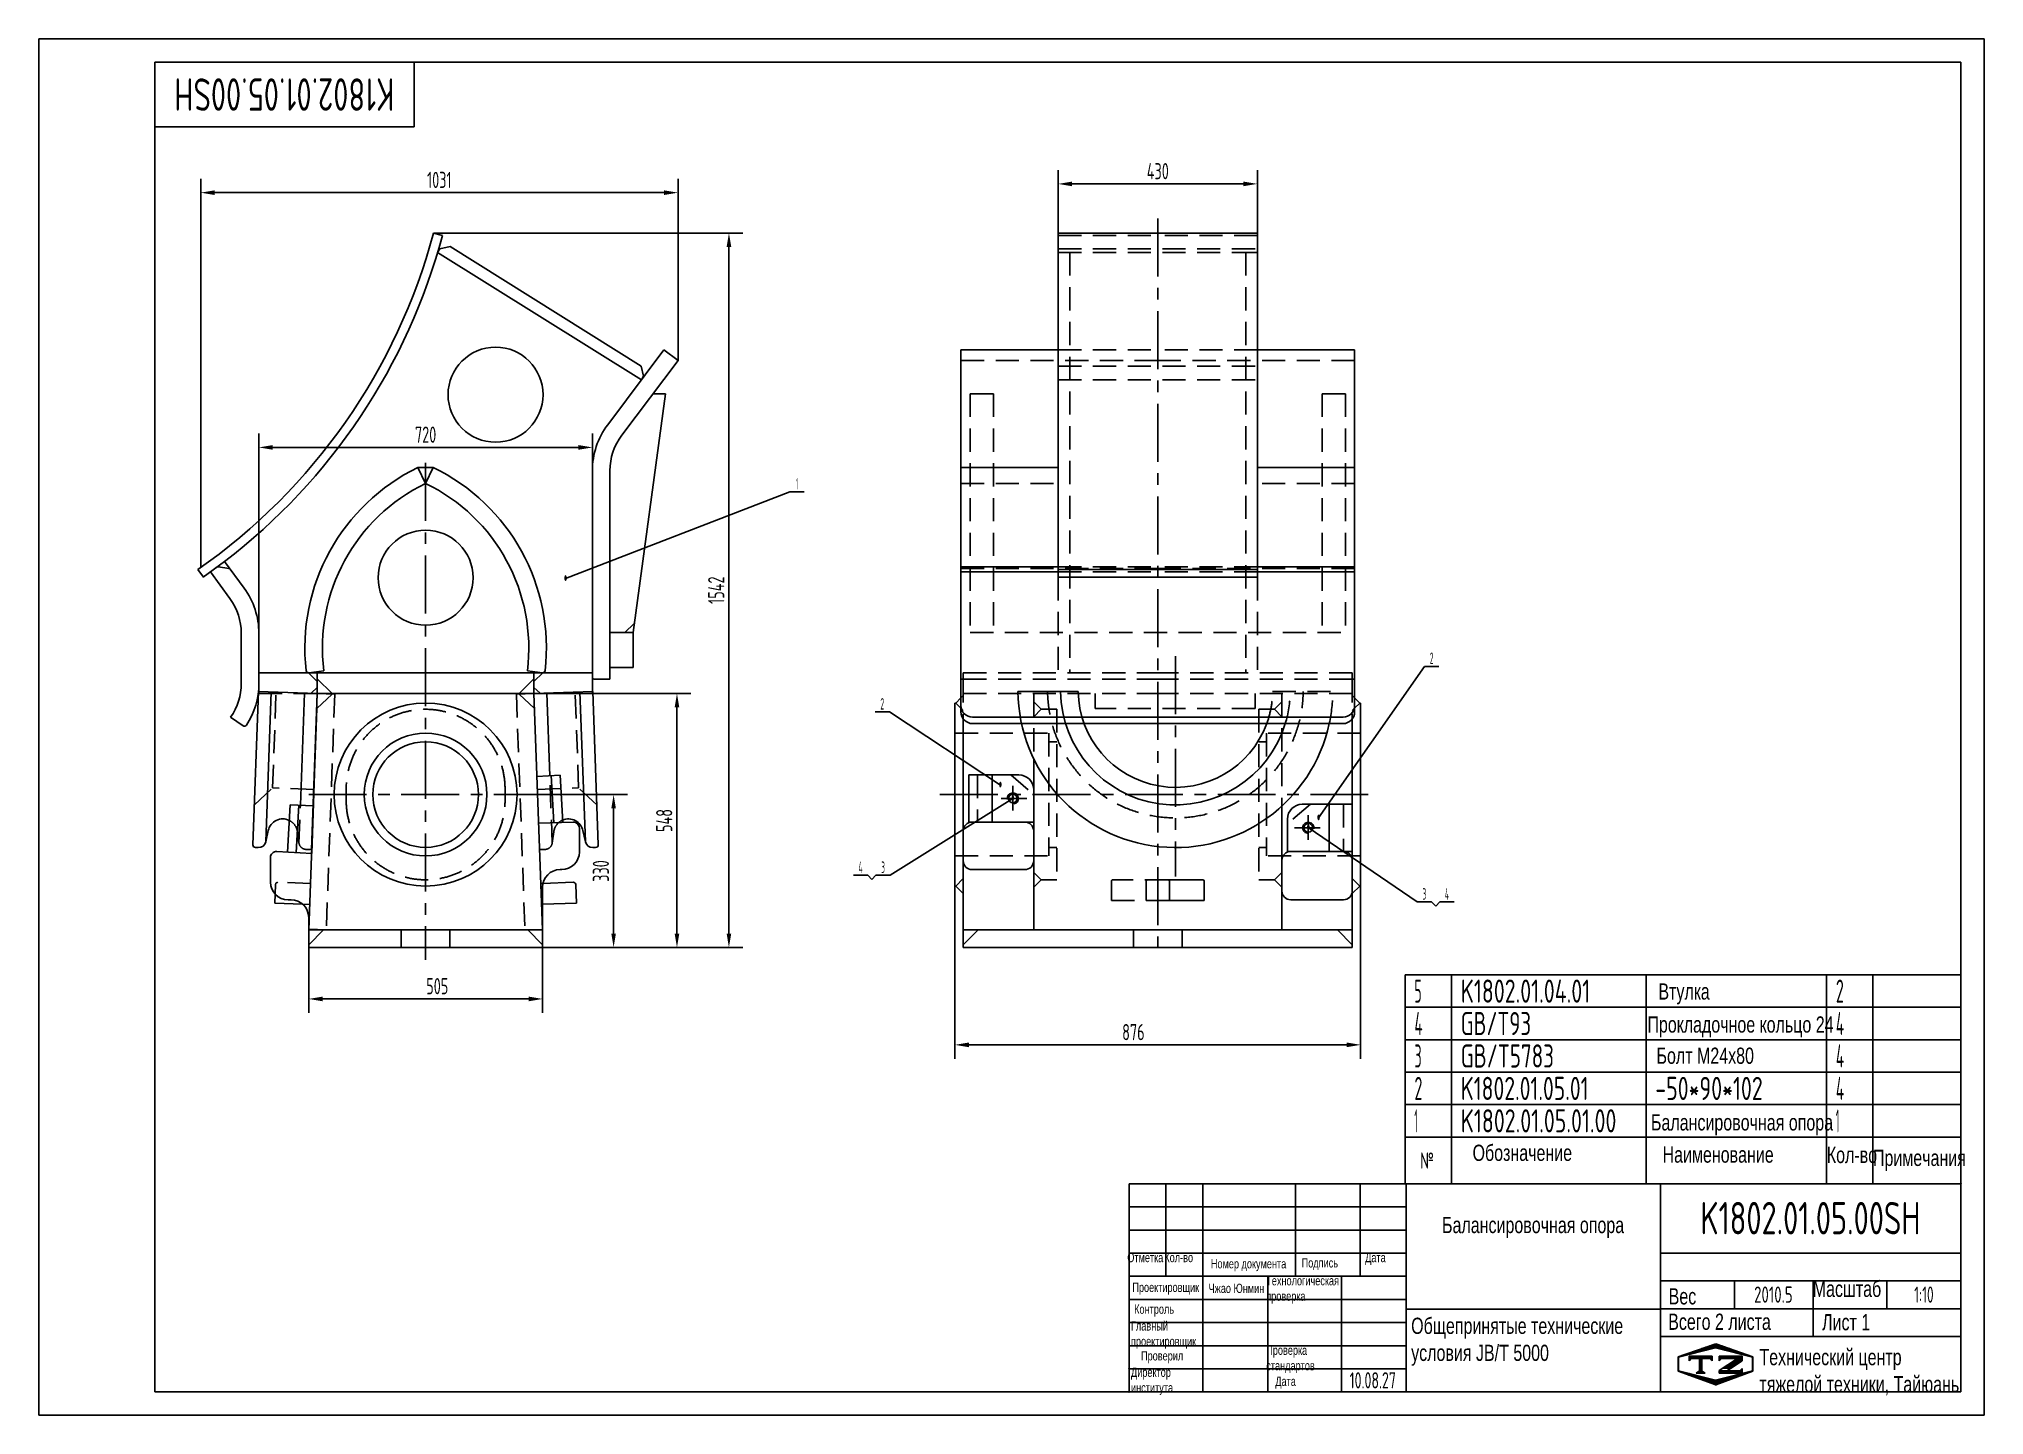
# Model space of a CAD drawing. Header units: millimetres. Extents: x 0 to 4200, y 0 to 2970.
import ezdxf
from ezdxf.enums import TextEntityAlignment as Align

# ---------------------------------------------------------------- set-up
doc = ezdxf.new("R2010")
doc.units = ezdxf.units.MM
doc.header["$LTSCALE"] = 100
doc.linetypes.add('F', pattern=[0.75, 0.5, -0.25])
doc.linetypes.add('G', pattern=[2, 1.25, -0.25, 0.25, -0.25])
for name, color, linetype in [('01', 7, 'Continuous'), ('02', 1, 'Continuous'), ('04', 2, 'F'), ('05', 4, 'G'), ('08', 1, 'Continuous'), ('11', 3, 'Continuous'), ('THICK', 7, 'Continuous')]:
    doc.layers.add(name, color=color, linetype=linetype)
doc.styles.get("Standard").update_dxf_attribs({"font": 'isocp', "width": 0.707, "bigfont": 'intecad.shx'})
doc.dimstyles.new('INTE', dxfattribs={"dimscale": 10, "dimtxt": 3.5, "dimasz": 3, "dimexe": 3, "dimexo": 0, "dimgap": 1, "dimtad": 1, "dimdec": 3, "dimdsep": 46, "dimtxsty": 'Standard', "dimcen": 0, "dimclrd": 1, "dimclre": 1, "dimclrt": 3, "dimaunit": 1, "dimadec": 0, "dimazin": 0, "dimtfac": 1, "dimtdec": 3, "dimtmove": 0, "dimatfit": 0, "dimfxl": 1, "dimarcsym": 0})

# ---------------------------------------------------------------- blocks, each defined once
blk = doc.blocks.new('*D146')
at = {"layer": '08', "color": 1, "lineweight": -2}
for p, q in [((582.5, 1009.2), (582.5, 868.1)), ((1087.5, 1009.2), (1087.5, 868.1)), ((1057.5, 898.1), (612.5, 898.1))]:
    blk.add_line(p, q, dxfattribs=at)
at = {"layer": '08', "color": 1}
for points in [[(612.5, 903.1), (612.5, 893.1), (582.5, 898.1)], [(1057.5, 903.1), (1057.5, 893.1), (1087.5, 898.1)]]:
    blk.add_solid(points, dxfattribs=at)
at = {"layer": 'Defpoints', "color": 0}
for p in [(582.5, 1009.2), (1087.5, 1009.2), (582.5, 898.1)]:
    blk.add_point(p, dxfattribs=at)
at = {"layer": '08', "color": 3, "insert": (860.1, 925.6), "char_height": 35, "attachment_point": 5}
blk.add_mtext('505', dxfattribs=at)
blk = doc.blocks.new('*D147')
at = {"layer": '08', "color": 1, "lineweight": -2}
for p, q in [((1087.5, 1339.2), (1270.9, 1339.2)), ((1240.9, 1309.2), (1240.9, 1039.2)), ((1061.3, 1009.2), (1270.9, 1009.2))]:
    blk.add_line(p, q, dxfattribs=at)
at = {"layer": '08', "color": 1}
for points in [[(1235.9, 1309.2), (1245.9, 1309.2), (1240.9, 1339.2)], [(1235.9, 1039.2), (1245.9, 1039.2), (1240.9, 1009.2)]]:
    blk.add_solid(points, dxfattribs=at)
at = {"layer": 'Defpoints', "color": 0}
for p in [(1087.5, 1339.2), (1061.3, 1009.2), (1240.9, 1009.2)]:
    blk.add_point(p, dxfattribs=at)
at = {"layer": '08', "color": 3, "insert": (1213.4, 1174.2), "char_height": 35, "attachment_point": 5, "rotation": 90}
blk.add_mtext('330', dxfattribs=at)
blk = doc.blocks.new('*D148')
at = {"layer": '08', "color": 1, "lineweight": -2}
for p, q in [((852.1, 2551.1), (1519.9, 2551.1)), ((1489.9, 1039.2), (1489.9, 2521.1)), ((1061.3, 1009.2), (1519.9, 1009.2))]:
    blk.add_line(p, q, dxfattribs=at)
at = {"layer": '08', "color": 1}
for points in [[(1484.9, 2521.1), (1494.9, 2521.1), (1489.9, 2551.1)], [(1484.9, 1039.2), (1494.9, 1039.2), (1489.9, 1009.2)]]:
    blk.add_solid(points, dxfattribs=at)
at = {"layer": 'Defpoints', "color": 0}
for p in [(852.1, 2551.1), (1489.9, 2551.1), (1061.3, 1009.2)]:
    blk.add_point(p, dxfattribs=at)
at = {"layer": '08', "color": 3, "insert": (1462.4, 1780.2), "char_height": 35, "attachment_point": 5, "rotation": 90}
blk.add_mtext('1542', dxfattribs=at)
blk = doc.blocks.new('*D149')
at = {"layer": '08', "color": 1, "lineweight": -2}
for p, q in [((475, 1634), (475, 2118.4)), ((1195, 1602.2), (1195, 2118.4)), ((1165, 2088.4), (505, 2088.4))]:
    blk.add_line(p, q, dxfattribs=at)
at = {"layer": '08', "color": 1}
for points in [[(505, 2093.4), (505, 2083.4), (475, 2088.4)], [(1165, 2093.4), (1165, 2083.4), (1195, 2088.4)]]:
    blk.add_solid(points, dxfattribs=at)
at = {"layer": 'Defpoints', "color": 0}
for p in [(475, 2088.4), (475, 1634), (1195, 1602.2)]:
    blk.add_point(p, dxfattribs=at)
at = {"layer": '08', "color": 3, "insert": (835, 2115.9), "char_height": 35, "attachment_point": 5}
blk.add_mtext('720', dxfattribs=at)
blk = doc.blocks.new('*D150')
at = {"layer": '08', "color": 1, "lineweight": -2}
for p, q in [((1119.5, 1557.2), (1407.7, 1557.2)), ((1377.7, 1039.2), (1377.7, 1527.2)), ((1061.3, 1009.2), (1407.7, 1009.2))]:
    blk.add_line(p, q, dxfattribs=at)
at = {"layer": '08', "color": 1}
for points in [[(1372.7, 1527.2), (1382.7, 1527.2), (1377.7, 1557.2)], [(1372.7, 1039.2), (1382.7, 1039.2), (1377.7, 1009.2)]]:
    blk.add_solid(points, dxfattribs=at)
at = {"layer": 'Defpoints', "color": 0}
for p in [(1119.5, 1557.2), (1377.7, 1557.2), (1061.3, 1009.2)]:
    blk.add_point(p, dxfattribs=at)
at = {"layer": '08', "color": 3, "insert": (1350.2, 1283.2), "char_height": 35, "attachment_point": 5, "rotation": 90}
blk.add_mtext('548', dxfattribs=at)
blk = doc.blocks.new('*D152')
at = {"layer": '08', "color": 1, "lineweight": -2}
for p, q in [((349.3, 1828.9), (349.3, 2668.2)), ((1380, 2276), (1380, 2668.2)), ((1350, 2638.2), (379.3, 2638.2))]:
    blk.add_line(p, q, dxfattribs=at)
at = {"layer": '08', "color": 1}
for points in [[(379.3, 2643.2), (379.3, 2633.2), (349.3, 2638.2)], [(1350, 2643.2), (1350, 2633.2), (1380, 2638.2)]]:
    blk.add_solid(points, dxfattribs=at)
at = {"layer": 'Defpoints', "color": 0}
for p in [(349.3, 2638.2), (1380, 2276), (349.3, 1828.9)]:
    blk.add_point(p, dxfattribs=at)
at = {"layer": '08', "color": 3, "insert": (864.6, 2665.7), "char_height": 35, "attachment_point": 5}
blk.add_mtext('1031', dxfattribs=at)
blk = doc.blocks.new('*D153')
at = {"layer": '08', "color": 1, "lineweight": -2}
for p, q in [((1977.9, 1141.7), (1977.9, 769)), ((2853.9, 1141.7), (2853.9, 769)), ((2823.9, 799), (2007.9, 799))]:
    blk.add_line(p, q, dxfattribs=at)
at = {"layer": '08', "color": 1}
for points in [[(2007.9, 804), (2007.9, 794), (1977.9, 799)], [(2823.9, 804), (2823.9, 794), (2853.9, 799)]]:
    blk.add_solid(points, dxfattribs=at)
at = {"layer": 'Defpoints', "color": 0}
for p in [(1977.9, 1141.7), (2853.9, 1141.7), (1977.9, 799)]:
    blk.add_point(p, dxfattribs=at)
at = {"layer": '08', "color": 3, "insert": (2363.2, 826.5), "char_height": 35, "attachment_point": 5}
blk.add_mtext('876', dxfattribs=at)
blk = doc.blocks.new('*D154')
at = {"layer": '08', "color": 1, "lineweight": -2}
for p, q in [((2200.9, 2551.1), (2200.9, 2687.1)), ((2230.9, 2657.1), (2600.9, 2657.1)), ((2630.9, 2551.1), (2630.9, 2687.1))]:
    blk.add_line(p, q, dxfattribs=at)
at = {"layer": '08', "color": 1}
for points in [[(2230.9, 2662.1), (2230.9, 2652.1), (2200.9, 2657.1)], [(2600.9, 2662.1), (2600.9, 2652.1), (2630.9, 2657.1)]]:
    blk.add_solid(points, dxfattribs=at)
at = {"layer": 'Defpoints', "color": 0}
for p in [(2630.9, 2657.1), (2200.9, 2551.1), (2630.9, 2551.1)]:
    blk.add_point(p, dxfattribs=at)
at = {"layer": '08', "color": 3, "insert": (2415.9, 2684.6), "char_height": 35, "attachment_point": 5}
blk.add_mtext('430', dxfattribs=at)
blk = doc.blocks.new('*U162', base_point=(251.96, 168.31))
at = {"layer": '01'}
for p, q in [((251.96, 168.31), (251.96, 182.31)), ((195.96, 168.31), (251.96, 168.31))]:
    blk.add_line(p, q, dxfattribs=at)
blk = doc.blocks.new('*U163')
at = {"layer": '04'}
blk.add_blockref('*U162', (0, 0), dxfattribs=at)
blk = doc.blocks.new('*U164')
at = {"layer": '01'}
for points in [[(415, 292), (25, 292)], [(25, 292), (25, 5)], [(415, 5), (415, 292)], [(25, 5), (415, 5)]]:
    blk.add_lwpolyline(points, dxfattribs=at)
at = {"layer": '02'}
for points in [[(420, 297), (0, 297)], [(0, 297), (0, 0)], [(420, 0), (420, 297)], [(0, 0), (420, 0)]]:
    blk.add_lwpolyline(points, dxfattribs=at)
blk = doc.blocks.new('*U167')
at = {"layer": '01'}
for p, q in [((0, -70), (0, 0)), ((1200, -70), (1200, 0))]:
    blk.add_line(p, q, dxfattribs=at)
at = {"layer": '02'}
for p, q in [((0, 0), (100, 0)), ((100, -70), (100, 0)), ((100, 0), (520, 0)), ((520, -70), (520, 0)), ((520, 0), (910, 0)), ((910, -70), (910, 0)), ((910, 0), (1010, 0)), ((1010, -70), (1010, 0)), ((1010, 0), (1200, 0))]:
    blk.add_line(p, q, dxfattribs=at)
blk = doc.blocks.new('*U168')
at = {"layer": '01'}
for p, q in [((0, -70), (0, 0)), ((1200, -70), (1200, 0))]:
    blk.add_line(p, q, dxfattribs=at)
at = {"layer": '02'}
for p, q in [((0, 0), (100, 0)), ((100, -70), (100, 0)), ((100, 0), (520, 0)), ((520, -70), (520, 0)), ((520, 0), (910, 0)), ((910, -70), (910, 0)), ((910, 0), (1010, 0)), ((1010, -70), (1010, 0)), ((1010, 0), (1200, 0))]:
    blk.add_line(p, q, dxfattribs=at)
blk = doc.blocks.new('*U169')
at = {"layer": '01'}
for p, q in [((0, -70), (0, 0)), ((1200, -70), (1200, 0))]:
    blk.add_line(p, q, dxfattribs=at)
at = {"layer": '02'}
for p, q in [((0, 0), (100, 0)), ((100, -70), (100, 0)), ((100, 0), (520, 0)), ((520, -70), (520, 0)), ((520, 0), (910, 0)), ((910, -70), (910, 0)), ((910, 0), (1010, 0)), ((1010, -70), (1010, 0)), ((1010, 0), (1200, 0))]:
    blk.add_line(p, q, dxfattribs=at)
blk = doc.blocks.new('*U170')
at = {"layer": '01'}
for p, q in [((0, -70), (0, 0)), ((1200, -70), (1200, 0))]:
    blk.add_line(p, q, dxfattribs=at)
at = {"layer": '02'}
for p, q in [((0, 0), (100, 0)), ((100, -70), (100, 0)), ((100, 0), (520, 0)), ((520, -70), (520, 0)), ((520, 0), (910, 0)), ((910, -70), (910, 0)), ((910, 0), (1010, 0)), ((1010, -70), (1010, 0)), ((1010, 0), (1200, 0))]:
    blk.add_line(p, q, dxfattribs=at)
blk = doc.blocks.new('*U171')
at = {"layer": '01'}
for p, q in [((0, -70), (0, 0)), ((0, 0), (100, 0)), ((100, 0), (520, 0)), ((520, 0), (910, 0)), ((910, 0), (1010, 0)), ((1010, 0), (1200, 0)), ((1200, -70), (1200, 0))]:
    blk.add_line(p, q, dxfattribs=at)
at = {"layer": '02'}
for p, q in [((100, -70), (100, 0)), ((520, -70), (520, 0)), ((910, -70), (910, 0)), ((1010, -70), (1010, 0))]:
    blk.add_line(p, q, dxfattribs=at)
blk = doc.blocks.new('*X175')
at = {"color": 0}
for p, q in [((127.06, 7.8), (132.06, 7.8)), ((127.06, 7.5), (132.06, 7.5)), ((127.06, 7.2), (127.32, 7.2)), ((127.84, 5.4), (129.64, 5.4)), ((128.3, 5.7), (130.1, 5.7)), ((128.77, 6), (130.57, 6)), ((129.23, 6.3), (131.04, 6.3)), ((129.7, 6.6), (131.51, 6.6)), ((130.16, 6.9), (131.98, 6.9)), ((130.62, 7.2), (132.06, 7.2))]:
    blk.add_line(p, q, dxfattribs=at)
blk = doc.blocks.new('*X176')
at = {"color": 0}
for p, q in [((127.06, 4.8), (132.06, 4.8)), ((127.06, 4.5), (132.06, 4.5)), ((131.84, 5.1), (132.06, 5.1))]:
    blk.add_line(p, q, dxfattribs=at)
blk = doc.blocks.new('*X174')
at = {"color": 0}
for p, q in [((122.34, 4.5), (123.72, 4.5)), ((122.82, 4.8), (123.24, 4.8))]:
    blk.add_line(p, q, dxfattribs=at)
blk = doc.blocks.new('*X173')
at = {"color": 0}
for p, q in [((120.53, 7.8), (125.53, 7.8)), ((120.53, 7.5), (125.53, 7.5)), ((120.53, 7.2), (120.79, 7.2)), ((125.27, 7.2), (125.53, 7.2))]:
    blk.add_line(p, q, dxfattribs=at)
blk = doc.blocks.new('*X172')
at = {"color": 0}
for p, q in [((120.66, 8.7), (121.92, 8.7)), ((121.52, 9), (123.12, 9)), ((122.38, 9.3), (124.32, 9.3)), ((123.24, 9.6), (125.52, 9.6)), ((124.1, 9.9), (128.52, 9.9)), ((124.97, 10.2), (127.67, 10.2)), ((125.83, 10.5), (126.82, 10.5)), ((127.02, 9.6), (129.37, 9.6)), ((128.22, 9.3), (130.22, 9.3)), ((129.42, 9), (131.07, 9)), ((130.62, 8.7), (131.92, 8.7)), ((118.22, 7.8), (118.32, 7.8)), ((118.22, 7.5), (118.27, 7.5)), ((118.22, 7.2), (118.27, 7.2)), ((118.22, 6.9), (118.27, 6.9)), ((118.22, 6.6), (118.27, 6.6)), ((118.22, 6.3), (118.27, 6.3)), ((118.22, 6), (118.27, 6)), ((118.22, 5.7), (118.27, 5.7)), ((118.22, 5.4), (118.27, 5.4)), ((118.22, 5.1), (118.27, 5.1)), ((118.22, 4.8), (118.27, 4.8)), ((118.79, 4.5), (119.42, 4.5)), ((118.94, 8.1), (119.52, 8.1)), ((119.8, 8.4), (120.72, 8.4)), ((131.82, 8.4), (132.77, 8.4)), ((133.02, 8.1), (133.62, 8.1)), ((133.12, 4.5), (133.76, 4.5)), ((134.22, 7.8), (134.32, 7.8)), ((134.27, 7.5), (134.32, 7.5)), ((134.27, 7.2), (134.32, 7.2)), ((134.27, 6.9), (134.32, 6.9)), ((134.27, 6.6), (134.32, 6.6)), ((134.27, 6.3), (134.32, 6.3)), ((134.27, 6), (134.32, 6)), ((134.27, 5.7), (134.32, 5.7)), ((134.27, 5.4), (134.32, 5.4)), ((134.27, 5.1), (134.32, 5.1)), ((134.27, 4.8), (134.32, 4.8)), ((119.61, 4.2), (120.62, 4.2)), ((120.43, 3.9), (121.82, 3.9)), ((121.26, 3.6), (123.02, 3.6)), ((122.08, 3.3), (124.22, 3.3)), ((122.91, 3), (125.42, 3)), ((123.73, 2.7), (128.89, 2.7)), ((124.55, 2.4), (128.07, 2.4)), ((125.38, 2.1), (127.26, 2.1)), ((126.2, 1.8), (126.45, 1.8)), ((127.12, 3), (129.7, 3)), ((128.32, 3.3), (130.51, 3.3)), ((129.52, 3.6), (131.32, 3.6)), ((130.72, 3.9), (132.14, 3.9)), ((131.92, 4.2), (132.95, 4.2))]:
    blk.add_line(p, q, dxfattribs=at)

msp = doc.modelspace()

# ---------------------------------------------------------------- linework, layer by layer
at = {"layer": '01'}
for p, q in [((852.0752, 2551.1383), (871.3953, 2545.9675)), ((865.7474, 2516.8232), (887.7953, 2521.9112)), ((887.7953, 2521.9112), (1300.6594, 2263.8711)), ((2200.9004, 2551.1383), (2415.9004, 2551.1383)), ((2630.9004, 2551.1383), (2415.9004, 2551.1383)), ((860.9774, 2509.1912), (865.7474, 2516.8232)), ((860.9774, 2509.1912), (1300.9774, 2234.1912)), ((1349.615, 2298.819), (1228.1408, 2137.4088)), ((1379.9774, 2275.9689), (1258.5032, 2114.5587)), ((1379.9774, 2275.9689), (1349.615, 2298.819)), ((1300.6594, 2263.8711), (1305.7474, 2241.8232)), ((1300.9774, 2234.1912), (1305.7474, 2241.8232)), ((1282.9774, 1689.1912), (1352.9774, 2204.1912)), ((834.9774, 2010.8435), (818.4082, 2045.0409)), ((834.9774, 2010.8435), (851.5465, 2045.0409)), ((1990.9004, 2045.0409), (2200.9004, 2045.0409)), ((2840.9004, 2045.0409), (2630.9004, 2045.0409)), ((343.1738, 1824.6479), (355.1544, 1808.2894)), ((354.9914, 1808.512), (400.9774, 1842.1912)), ((370.32, 1819.7384), (412.4374, 1762.2308)), ((388.1048, 1830.5854), (409.7476, 1827.242)), ((400.9774, 1842.1912), (443.0947, 1784.6836)), ((2200.9004, 1824.6479), (2415.9004, 1824.6479)), ((2200.9004, 1808.2894), (2415.9004, 1808.2894)), ((2630.9004, 1824.6479), (2415.9004, 1824.6479)), ((2630.9004, 1808.2894), (2415.9004, 1808.2894)), ((1264.9774, 1689.1912), (1285.5599, 1708.1912)), ((474.9774, 1602.1912), (1194.9774, 1602.1912)), ((600.9774, 1583.1912), (581.9774, 1602.1912)), ((615.2709, 1606.2881), (582.5556, 1602.1912)), ((1054.6838, 1606.2881), (1087.3991, 1602.1912)), ((1068.9774, 1583.1912), (1087.9774, 1602.1912)), ((588.9774, 1212.1912), (600.9774, 1557.1912)), ((600.9774, 1589.1912), (632.9774, 1557.1912)), ((600.9774, 1557.1912), (1068.9774, 1557.1912)), ((1068.9774, 1589.1912), (1036.9774, 1557.1912)), ((1087.1917, 1047.1912), (1068.9774, 1557.1912)), ((599.8173, 1525.2122), (582.4774, 1047.1912)), ((1977.9004, 1536.6912), (1977.9004, 1141.6912)), ((1977.9004, 1536.6912), (1979.9004, 1536.6912)), ((1979.9004, 1536.6912), (1990.9004, 1547.6912)), ((1979.9004, 1536.6912), (1990.9004, 1525.6912)), ((2851.9004, 1536.6912), (2840.9004, 1547.6912)), ((2851.9004, 1536.6912), (2840.9004, 1525.6912)), ((2853.9004, 1536.6912), (2851.9004, 1536.6912)), ((2853.9004, 1536.6912), (2853.9004, 1141.6912)), ((413.9004, 1506.1912), (440.8401, 1487.2676)), ((1995.9004, 1502.3898), (1995.9004, 1009.1912)), ((2015.9004, 1506.1912), (2415.9004, 1506.1912)), ((2015.9004, 1492.3898), (2415.9004, 1492.3898)), ((2815.9004, 1506.1912), (2415.9004, 1506.1912)), ((2815.9004, 1492.3898), (2415.9004, 1492.3898)), ((2835.9004, 1502.3898), (2835.9004, 1009.1912)), ((2147.9004, 1416.5925), (2147.9004, 1047.1912)), ((1075.3641, 1378.3626), (1125.2854, 1381.1672)), ((1106.3153, 1380.1015), (1112.0335, 1278.3181)), ((1125.2854, 1381.1672), (1131.0256, 1278.9913)), ((2007.9004, 1381.7329), (2007.9004, 1279.7329)), ((2007.9004, 1381.7329), (2057.9004, 1381.7329)), ((2115.9004, 1381.7329), (2057.9004, 1381.7329)), ((2057.9004, 1279.7329), (2057.9004, 1381.7329)), ((2057.9004, 1381.7329), (2057.9004, 1279.7329)), ((2147.9004, 1279.7329), (2147.9004, 1349.7329)), ((542.2529, 1317.3145), (536.5127, 1215.1386)), ((592.1742, 1314.5099), (542.2529, 1317.3145)), ((561.223, 1316.2488), (555.4828, 1214.0729)), ((2683.9004, 1314.3953), (2683.9004, 1047.1912)), ((2727.9004, 1318.4199), (2785.9004, 1318.4199)), ((2785.9004, 1318.4199), (2785.9004, 1216.4199)), ((2785.9004, 1216.4199), (2785.9004, 1318.4199)), ((2835.9004, 1318.4199), (2785.9004, 1318.4199)), ((2835.9004, 1318.4199), (2835.9004, 1216.4199)), ((1153.5344, 1279.7329), (1078.9774, 1277.1912)), ((1166.9774, 1266.7405), (1166.9774, 1215.1912)), ((2007.9004, 1279.7329), (2057.9004, 1279.7329)), ((2057.9004, 1279.7329), (2147.9004, 1279.7329)), ((2695.9004, 1216.4199), (2695.9004, 1286.4199)), ((499.9774, 1203.4404), (499.9774, 1150.1912)), ((588.9774, 1212.1912), (513.7066, 1216.4199)), ((1125.4774, 1177.1912), (1128.9774, 1177.1912)), ((2785.9004, 1216.4199), (2695.9004, 1216.4199)), ((2835.9004, 1216.4199), (2785.9004, 1216.4199)), ((1087.4774, 1139.1912), (1087.4774, 1009.1912)), ((1977.9004, 1141.6912), (1979.9004, 1141.6912)), ((1995.9004, 1157.6912), (1979.9004, 1141.6912)), ((1995.9004, 1125.6912), (1979.9004, 1141.6912)), ((2390.9004, 1110.4268), (2390.9004, 1152.4268)), ((2393.9004, 1155.4268), (2512.9004, 1155.4268)), ((2515.9004, 1110.4268), (2515.9004, 1152.4268)), ((2835.9004, 1157.6912), (2851.9004, 1141.6912)), ((2835.9004, 1125.6912), (2851.9004, 1141.6912)), ((2853.9004, 1141.6912), (2851.9004, 1141.6912)), ((537.9774, 1112.1912), (544.4774, 1112.1912)), ((2390.9004, 1110.4268), (2515.9004, 1110.4268)), ((582.4774, 1074.1912), (582.4774, 1009.1912)), ((582.4774, 1047.1912), (1087.4774, 1047.1912)), ((582.4774, 1015.1912), (614.4774, 1047.1912)), ((582.4774, 1009.1912), (1087.4774, 1009.1912)), ((620.5024, 1047.1912), (582.5273, 1048.5687)), ((1001.8642, 1047.1912), (1087.4774, 1047.1912)), ((1055.4774, 1047.1912), (1087.4774, 1015.1912)), ((2835.9004, 1047.1912), (1995.9004, 1047.1912)), ((2027.9004, 1047.1912), (1995.9004, 1015.1912)), ((2835.9004, 1009.1912), (1995.9004, 1009.1912)), ((2803.9004, 1047.1912), (2835.9004, 1015.1912)), ((2950, 600), (4150, 600)), ((2950, 600), (2950, 499.064)), ((3050, 600), (3050, 499.064)), ((3470, 600), (3470, 499.064)), ((3860, 600), (3860, 499.064)), ((3960, 600), (3960, 499.064))]:
    msp.add_line(p, q, dxfattribs=at)
at = {"layer": '01', "color": 7, "linetype": 'Continuous'}
for p, q in [((2200.9004, 2551.1383), (2200.9004, 1808.2894)), ((2630.9004, 2551.1383), (2630.9004, 1808.2894)), ((1990.9004, 2298.819), (1990.9004, 1517.3898)), ((1990.9004, 2298.819), (2200.9004, 2298.819)), ((2840.9004, 2298.819), (2630.9004, 2298.819)), ((2840.9004, 2298.819), (2840.9004, 1517.3898)), ((1352.9774, 2204.1912), (1325.9589, 2204.1912)), ((818.4082, 2045.0409), (851.5465, 2045.0409)), ((1194.9774, 2038.1912), (1194.9774, 1593.1912)), ((1232.9774, 2038.1912), (1232.9774, 1588.1912)), ((1990.9004, 1830.4845), (2200.9004, 1830.4845)), ((1990.9004, 1819.7384), (2200.9004, 1819.7384)), ((2840.9004, 1830.4845), (2630.9004, 1830.4845)), ((2840.9004, 1819.7384), (2630.9004, 1819.7384)), ((436.9774, 1687.1912), (436.9774, 1579.1912)), ((474.9774, 1687.1912), (474.9774, 1561.7618)), ((1282.9774, 1689.1912), (1232.9774, 1689.1912)), ((1282.9774, 1689.1912), (1282.9774, 1613.1912)), ((600.9774, 1557.1912), (600.9774, 1602.1912)), ((1068.9774, 1557.1912), (1068.9774, 1602.1912)), ((1194.9774, 1602.1912), (1194.9774, 1561.7618)), ((1282.9774, 1613.1912), (1232.9774, 1613.1912)), ((474.0608, 1561.795), (462.0624, 1231.0267)), ((600.9774, 1557.1912), (474.0608, 1561.795)), ((490.0037, 1237.2395), (501.7403, 1560.791)), ((564.5147, 1316.0639), (573.2979, 1558.1952)), ((600.9774, 1570.1912), (587.9859, 1557.6624)), ((588.7614, 1220.4268), (600.9774, 1557.1912)), ((1068.9774, 1570.1912), (1081.9688, 1557.6624)), ((1068.9774, 1557.1912), (1195.8939, 1561.795)), ((1103.1236, 1379.9222), (1096.6569, 1558.1952)), ((1179.9511, 1237.2395), (1168.2144, 1560.791)), ((1195.8939, 1561.795), (1207.8924, 1231.0267)), ((1232.9774, 1588.1912), (1199.9774, 1588.1912)), ((1990.9004, 1588.1912), (1995.9004, 1588.1912)), ((2243.9218, 1561.795), (2113.9136, 1561.795)), ((2840.9004, 1588.1912), (2835.9004, 1588.1912)), ((495.171, 1261.3891), (490.0037, 1237.2395)), ((1174.7838, 1261.3891), (1179.9511, 1237.2395)), ((2026.9004, 1279.7329), (2140.9004, 1279.7329)), ((467.8409, 1224.8131), (473.7778, 1224.5977)), ((1202.1138, 1224.8131), (1196.1769, 1224.5977)), ((2014.9004, 1177.1912), (2128.9004, 1177.1912)), ((2816.9004, 1216.4199), (2702.9004, 1216.4199)), ((1088.3783, 1147.4169), (1153.8017, 1149.7901)), ((1158.9797, 1144.9746), (1159.7319, 1124.2358)), ((510.2228, 1124.2358), (509.5251, 1105.0009)), ((569.4573, 1102.8269), (509.5251, 1105.0009)), ((1087.4774, 1102.3546), (1160.4297, 1105.0009)), ((1159.7319, 1124.2358), (1160.4297, 1105.0009)), ((2816.9004, 1112.1912), (2702.9004, 1112.1912))]:
    msp.add_line(p, q, dxfattribs=at)
at = {"layer": '01'}
for centre, radius in [((985.9774, 2202.1912), 102.5), ((834.9774, 1807.1912), 102.5), ((834.9774, 1339.1912), 197.5), ((834.9774, 1339.1912), 132.5), ((2102.9004, 1330.7329), 9.6), ((2740.9004, 1267.4199), 9.6)]:
    msp.add_circle(centre, radius, dxfattribs=at)
at = {"layer": '01', "color": 7, "linetype": 'Continuous'}
msp.add_circle((834.9774, 1339.1912), 114, dxfattribs=at)
at = {"layer": '01'}
for centre, radius, start, end in [((-398.8953, 2885.9482), 1295, 304.9615325, 345.0165225), ((-398.8953, 2885.9482), 1315, 307.464387, 345.0165225), ((1359.9774, 2038.1912), 165, 143.0356048, 180), ((1359.9774, 2038.1912), 127, 143.0356048, 180), ((1007.2096, 1655.3705), 395, 115.8509094, 187.1379763), ((662.7452, 1655.3705), 395, 352.8620237, 64.1490906), ((387.1888, 1824.6557), 6, 81.2182661, 126.2182661), ((408.8316, 1821.3123), 6, 36.2182661, 81.2182661), ((309.9774, 1687.1912), 165, 360, 36.2182661), ((309.9774, 1687.1912), 127, 360, 36.2182661), ((581.9343, 1607.1524), 5, 186.4686179, 277.1379763), ((1088.0204, 1607.1524), 5, 262.8620237, 353.5313821), ((309.9774, 1579.1912), 127, 324.9141522, 360), ((309.9774, 1579.1912), 165, 326.7049369, 360), ((2015.9004, 1531.1912), 25, 180, 270), ((2015.9004, 1517.3898), 25, 180, 270), ((2815.9004, 1531.1912), 25, 270, 0), ((2815.9004, 1517.3898), 25, 270, 0), ((443.7141, 1491.3591), 5, 234.9141522, 326.7049369), ((2115.9004, 1349.7329), 32, 0, 90), ((2727.9004, 1286.4199), 32, 90, 180), ((1153.9774, 1266.7405), 13, 0, 91.952509), ((512.9774, 1203.4404), 13, 86.784516, 180), ((1125.4774, 1139.1912), 38, 90, 180), ((1128.9774, 1215.1912), 38, 270, 0), ((537.9774, 1150.1912), 38, 180, 270), ((2393.9004, 1152.4268), 3, 90, 180), ((2512.9004, 1152.4268), 3, 0, 90), ((544.4774, 1074.1912), 38, 0, 90)]:
    msp.add_arc(centre, radius, start, end, dxfattribs=at)
at = {"layer": '01', "color": 7, "linetype": 'Continuous'}
for centre, radius, start, end in [((1007.2096, 1655.3705), 433, 115.8509094, 186.4686179), ((662.7452, 1655.3705), 433, 353.5313821, 64.1490906), ((1199.9774, 1593.1912), 5, 180, 270), ((2453.9004, 1564.795), 340, 180.5055576, 347.7043343), ((2453.9004, 1564.795), 248, 180.818539, 343.0248774), ((2453.9004, 1564.795), 210, 180.818539, 339.831226), ((526.4627, 1254.6936), 32, 64.2708123, 167.9225346), ((1143.4921, 1254.6936), 32, 12.0774654, 113.4811667), ((2014.9004, 1260.7329), 19, 90, 180), ((2128.9004, 1260.7329), 19, 0, 90), ((468.0584, 1230.8092), 6, 177.9225346, 267.9225346), ((474.3578, 1240.5872), 16, 267.9225346, 347.9225346), ((1195.5969, 1240.5872), 16, 192.0774654, 272.0774654), ((1201.8963, 1230.8092), 6, 272.0774654, 2.0774654), ((2014.9004, 1196.1912), 19, 180, 270), ((2128.9004, 1196.1912), 19, 270, 0), ((2702.9004, 1197.4199), 19, 90, 180), ((2816.9004, 1197.4199), 19, 360, 90), ((1153.9829, 1144.7934), 5, 2.0774654, 92.0774654), ((2702.9004, 1131.1912), 19, 180, 270), ((2816.9004, 1131.1912), 19, 270, 360)]:
    msp.add_arc(centre, radius, start, end, dxfattribs=at)
at = {"layer": '01'}
msp.add_point((4150, 500), dxfattribs=at)
at = {"layer": '02'}
for p, q in [((1137.1301, 1805.1851), (1621.3662, 1992.5164)), ((1621.3662, 1992.5164), (1652.3662, 1992.5164)), ((2763.094, 1288.6124), (2991.6575, 1615.8498)), ((2991.6575, 1615.8498), (3022.6575, 1615.8498)), ((1836.499, 1517.6486), (1805.499, 1517.6486)), ((2075.961, 1359.3634), (1836.499, 1517.6486)), ((2102.9004, 1330.7329), (1838.2657, 1164.9019)), ((2740.9004, 1267.9433), (2976.0486, 1107.3618)), ((1789.5881, 1164.9019), (1758.5881, 1164.9019)), ((1798.4269, 1156.0631), (1789.5881, 1164.9019)), ((1807.2657, 1164.9019), (1798.4269, 1156.0631)), ((1838.2657, 1164.9019), (1807.2657, 1164.9019)), ((2976.0486, 1107.3618), (3007.0486, 1107.3618)), ((3015.8874, 1098.5229), (3007.0486, 1107.3618)), ((3024.7263, 1107.3618), (3015.8874, 1098.5229)), ((3055.7263, 1107.3618), (3024.7263, 1107.3618))]:
    msp.add_line(p, q, dxfattribs=at)
for centre, start, end in [((2102.9004, 1330.7329), 280, 190), ((2740.9004, 1267.4199), 350, 260)]:
    msp.add_arc(centre, 12, start, end, dxfattribs=at)
at = {"layer": '04', "color": 2, "linetype": 'F'}
for p, q in [((2200.9004, 2545.9675), (2415.9004, 2545.9675)), ((2630.9004, 2545.9675), (2415.9004, 2545.9675)), ((2200.9004, 2509.1912), (2630.9004, 2509.1912)), ((2225.9004, 2509.1912), (2225.9004, 1602.1912)), ((2605.9004, 2509.1912), (2605.9004, 1602.1912)), ((2630.9004, 2509.1912), (2605.9004, 2509.1912)), ((1990.9004, 2275.9689), (2415.9004, 2275.9689)), ((2200.9004, 2298.819), (2415.9004, 2298.819)), ((2630.9004, 2298.819), (2415.9004, 2298.819)), ((2840.9004, 2275.9689), (2415.9004, 2275.9689)), ((2010.9004, 2204.1912), (2010.9004, 1689.1912)), ((2010.9004, 2204.1912), (2060.9004, 2204.1912)), ((2060.9004, 2204.1912), (2060.9004, 1689.1912)), ((2820.9004, 2204.1912), (2770.9004, 2204.1912)), ((2770.9004, 2204.1912), (2770.9004, 1689.1912)), ((2820.9004, 2204.1912), (2820.9004, 1689.1912)), ((1990.9004, 2010.8435), (2200.9004, 2010.8435)), ((2840.9004, 2010.8435), (2630.9004, 2010.8435)), ((1990.9004, 1827.242), (2415.9004, 1827.242)), ((2200.9004, 1830.4845), (2415.9004, 1830.4845)), ((2200.9004, 1819.7384), (2415.9004, 1819.7384)), ((2200.9004, 1808.2894), (2200.9004, 1602.1912)), ((2630.9004, 1830.4845), (2415.9004, 1830.4845)), ((2840.9004, 1827.242), (2415.9004, 1827.242)), ((2630.9004, 1819.7384), (2415.9004, 1819.7384)), ((2630.9004, 1808.2894), (2630.9004, 1602.1912)), ((2010.9004, 1689.1912), (2820.9004, 1689.1912)), ((1995.9004, 1602.1912), (2415.9004, 1602.1912)), ((1995.9004, 1602.1912), (1995.9004, 1588.1912)), ((2835.9004, 1602.1912), (2415.9004, 1602.1912)), ((2835.9004, 1602.1912), (2835.9004, 1588.1912)), ((474.9774, 1561.7618), (474.9774, 1557.1912)), ((474.9774, 1557.1912), (600.9774, 1557.1912)), ((504.532, 1353.5536), (512.0359, 1560.4175)), ((632.9563, 1556.0312), (599.8173, 1525.2122)), ((600.9774, 1557.1912), (638.9524, 1555.8137)), ((638.9524, 1555.8137), (620.5024, 1047.1912)), ((1031.0023, 1555.8137), (1068.9781, 1557.1699)), ((1031.0023, 1555.8137), (1049.4524, 1047.1912)), ((1036.9984, 1556.0312), (1070.1374, 1525.2122)), ((1068.9774, 1557.1912), (1194.9774, 1557.1912)), ((1165.4228, 1353.5536), (1157.9189, 1560.4175)), ((1194.9774, 1561.7618), (1194.9774, 1557.1912)), ((1995.9004, 1588.1912), (2415.9004, 1588.1912)), ((1995.9004, 1588.1912), (1995.9004, 1502.3898)), ((1995.9004, 1557.1912), (2415.9004, 1557.1912)), ((2147.9004, 1557.1912), (2147.9004, 1416.5925)), ((2280.9004, 1557.1912), (2280.9004, 1525.1912)), ((2835.9004, 1588.1912), (2415.9004, 1588.1912)), ((2835.9004, 1557.1912), (2415.9004, 1557.1912)), ((2625.9004, 1557.1912), (2625.9004, 1525.1912)), ((2663.879, 1561.795), (2793.8872, 1561.795)), ((2683.9004, 1557.1912), (2683.9004, 1314.3953)), ((2835.9004, 1588.1912), (2835.9004, 1502.3898)), ((1990.9004, 1547.6912), (1995.9004, 1552.6912)), ((1990.9004, 1525.6912), (1995.9004, 1520.6912)), ((2163.9004, 1523.1912), (2147.9004, 1539.1912)), ((2163.9004, 1523.1912), (2147.9004, 1507.1912)), ((2197.9004, 1523.1912), (2163.9004, 1523.1912)), ((2197.9004, 1523.1912), (2197.9004, 1155.1912)), ((2625.9004, 1525.1912), (2280.9004, 1525.1912)), ((2633.9004, 1523.1912), (2667.9004, 1523.1912)), ((2633.9004, 1523.1912), (2633.9004, 1155.1912)), ((2667.9004, 1523.1912), (2683.9004, 1539.1912)), ((2667.9004, 1523.1912), (2683.9004, 1507.1912)), ((2840.9004, 1547.6912), (2835.9004, 1552.6912)), ((2840.9004, 1525.6912), (2835.9004, 1520.6912)), ((1977.9004, 1471.6912), (2180.9004, 1471.6912)), ((2180.9004, 1471.6912), (2180.9004, 1206.6912)), ((2853.9004, 1471.6912), (2650.9004, 1471.6912)), ((2650.9004, 1471.6912), (2650.9004, 1206.6912)), ((2180.9004, 1453.1912), (2197.9004, 1453.1912)), ((2650.9004, 1453.1912), (2633.9004, 1453.1912)), ((465.1794, 1316.9561), (504.532, 1353.5536)), ((593.4735, 1350.3272), (504.532, 1353.5536)), ((663.4774, 1326.6912), (663.4774, 1351.6912)), ((1006.4774, 1351.6912), (1006.4774, 1326.6912)), ((1076.4813, 1350.3272), (1165.4228, 1353.5536)), ((1108.3935, 1234.6438), (1103.1236, 1379.9222)), ((1204.7753, 1316.9561), (1165.4228, 1353.5536)), ((2026.9004, 1381.7329), (2026.9004, 1279.7329)), ((2098.3564, 1381.7329), (2147.9004, 1339.33)), ((561.5612, 1234.6438), (564.5147, 1316.0639)), ((2745.4444, 1318.4199), (2695.9004, 1276.017)), ((2816.9004, 1318.4199), (2816.9004, 1216.4199)), ((558.1572, 1259.1043), (561.5612, 1234.6438)), ((588.7614, 1220.4268), (576.8285, 1220.8596)), ((1081.1933, 1220.4268), (1093.1263, 1220.8596)), ((1111.7975, 1259.1043), (1108.3935, 1234.6438)), ((2180.9004, 1225.1912), (2197.9004, 1225.1912)), ((2650.9004, 1225.1912), (2633.9004, 1225.1912)), ((1977.9004, 1206.6912), (2180.9004, 1206.6912)), ((2853.9004, 1206.6912), (2650.9004, 1206.6912)), ((510.9751, 1144.9746), (510.2228, 1124.2358)), ((586.6211, 1147.2339), (516.1531, 1149.7901)), ((1083.6183, 1147.2442), (1088.3783, 1147.4169)), ((2163.9004, 1155.1912), (2147.9004, 1171.1912)), ((2163.9004, 1155.1912), (2147.9004, 1139.1912)), ((2197.9004, 1155.1912), (2163.9004, 1155.1912)), ((2315.9004, 1110.4268), (2315.9004, 1152.4268)), ((2437.9004, 1155.4268), (2318.9004, 1155.4268)), ((2440.9004, 1110.4268), (2440.9004, 1152.4268)), ((2633.9004, 1155.1912), (2667.9004, 1155.1912)), ((2667.9004, 1155.1912), (2683.9004, 1171.1912)), ((2667.9004, 1155.1912), (2683.9004, 1139.1912)), ((584.9898, 1102.2635), (569.4573, 1102.8269)), ((1085.2245, 1102.2729), (1087.4774, 1102.3546)), ((2440.9004, 1110.4268), (2315.9004, 1110.4268)), ((782.4774, 1047.1912), (782.4774, 1009.1912)), ((887.4774, 1047.1912), (887.4774, 1009.1912)), ((2363.4004, 1047.1912), (2363.4004, 1009.1912)), ((2468.4004, 1047.1912), (2468.4004, 1009.1912))]:
    msp.add_line(p, q, dxfattribs=at)
at = {"layer": '04'}
for p, q in [((865.7474, 2516.8232), (865.7474, 2516.8232)), ((2200.9004, 2516.8232), (2630.9004, 2516.8232)), ((2200.9004, 2263.8711), (2630.9004, 2263.8711)), ((2200.9004, 2234.1912), (2630.9004, 2234.1912))]:
    msp.add_line(p, q, dxfattribs=at)
at = {"layer": '04', "color": 2, "linetype": 'F'}
for centre, radius, start, end in [((2453.9004, 1564.795), 276, 180.6227925, 359.3772075), ((2453.9004, 1564.795), 210, 339.831226, 359.181461), ((2453.9004, 1564.795), 248, 343.0248774, 359.181461), ((2453.9004, 1564.795), 340, 347.7043343, 359.4944424), ((834.9774, 1351.6912), 171.5, 0, 180), ((834.9774, 1326.6912), 171.5, 180, 0), ((526.4627, 1254.6936), 32, 7.9225346, 64.2708123), ((1143.4921, 1254.6936), 32, 113.4811667, 172.0774654), ((577.4085, 1236.8491), 16, 187.9225346, 267.9225346), ((1092.5463, 1236.8491), 16, 272.0774654, 352.0774654), ((2318.9004, 1152.4268), 3, 90, 180), ((2437.9004, 1152.4268), 3, 0, 90)]:
    msp.add_arc(centre, radius, start, end, dxfattribs=at)
at = {"layer": '04'}
msp.add_arc((515.9718, 1144.7934), 5, 87.9225346, 177.9225346, dxfattribs=at)
at = {"layer": '05', "color": 4, "linetype": 'G'}
for p, q in [((2415.9004, 2582.526), (2415.9004, 996.595)), ((834.9774, 2054.9791), (834.9774, 982.1788)), ((2453.9004, 1637.934), (2453.9004, 1162.4993)), ((2102.9004, 1358.0621), (2102.9004, 1304.4506)), ((582.4774, 1339.1912), (1087.4774, 1339.1912)), ((1945.2543, 1339.1912), (2888.2519, 1339.1912)), ((2077.3735, 1330.7329), (2132.9924, 1330.7329)), ((2766.4274, 1267.4199), (2710.8084, 1267.4199)), ((2740.9004, 1294.749), (2740.9004, 1241.1376))]:
    msp.add_line(p, q, dxfattribs=at)
at = {"layer": 'THICK'}
for p, q in [((2353.744, 499.064), (2353.744, 50)), ((2353.744, 499.064), (4150, 499.064)), ((2433.5518, 498.8474), (2433.5518, 499.064)), ((2433.5776, 299.48), (2433.5776, 499.064)), ((2513.4112, 50), (2513.4112, 499.064)), ((2712.9952, 299.48), (2712.9952, 499.064)), ((2852.704, 299.48), (2852.704, 499.064)), ((2952.496, 50), (2952.496, 499.064)), ((3501.352, 50), (3501.352, 499.064)), ((4150, 50), (4150, 499.064)), ((2353.744, 349.376), (2952.496, 349.376)), ((3501.352, 349.376), (4150, 349.376)), ((2353.744, 299.48), (2952.496, 299.48)), ((2653.12, 50), (2653.12, 299.48)), ((2812.7872, 50), (2812.7872, 299.48)), ((3501.352, 289.5008), (4150, 289.5008)), ((3661.0192, 229.6256), (3661.0192, 289.5008)), ((3830.6656, 169.7504), (3830.6656, 289.5008)), ((3990.3328, 229.6256), (3990.3328, 289.5008)), ((2952.496, 228.7606), (3501.352, 228.7606)), ((3501.352, 229.6256), (4150, 229.6256)), ((3501.352, 169.7504), (4150, 169.7504)), ((2353.744, 50), (4150, 50))]:
    msp.add_line(p, q, dxfattribs=at)
at = {"layer": 'THICK', "color": 3}
for p, q in [((2353.744, 449.168), (2952.496, 449.168)), ((2353.744, 399.272), (2952.496, 399.272)), ((2353.744, 249.584), (2952.496, 249.584)), ((2353.744, 199.688), (2952.496, 199.688)), ((2353.744, 149.792), (2952.496, 149.792)), ((3539.7926, 125.9027), (3620.6745, 154.0737)), ((3540.3178, 125.2682), (3620.1514, 145.2266)), ((3562.8607, 116.8538), (3562.8607, 126.833)), ((3562.8607, 126.833), (3612.7567, 126.833)), ((3612.7567, 126.833), (3612.7567, 116.8538)), ((3620.1514, 145.2266), (3699.985, 125.2682)), ((3620.6745, 154.0737), (3700.5059, 125.9027)), ((3628.0356, 126.833), (3628.0356, 116.8538)), ((3628.0356, 126.833), (3677.9316, 126.833)), ((3677.9316, 126.833), (3677.9316, 116.8538)), ((2353.744, 99.896), (2952.496, 99.896)), ((3539.7926, 94.5303), (3539.7926, 125.9027)), ((3620.6745, 65.0787), (3539.7926, 94.5303)), ((3540.3178, 95.3306), (3540.3178, 125.2682)), ((3620.1514, 75.3722), (3540.3178, 95.3306)), ((3567.8503, 121.8434), (3562.8607, 116.8538)), ((3607.7671, 121.8434), (3567.8503, 121.8434)), ((3587.808, 96.8012), (3578.1409, 90.7188)), ((3578.1409, 90.7188), (3587.808, 90.7188)), ((3585.6251, 121.8911), (3585.6251, 94.5203)), ((3587.808, 121.8911), (3587.808, 94.5203)), ((3587.808, 96.8012), (3597.4751, 90.7188)), ((3597.4751, 90.7188), (3587.808, 90.7188)), ((3590.3027, 121.8911), (3590.3027, 94.5203)), ((3612.7567, 116.8538), (3607.7671, 121.8434)), ((3699.985, 95.3306), (3620.1514, 75.3722)), ((3700.5059, 94.5303), (3620.6745, 65.0787)), ((3628.0356, 116.8538), (3633.0252, 121.8434)), ((3667.3276, 121.8434), (3628.0356, 96.4211)), ((3628.0356, 96.4211), (3628.0356, 90.7188)), ((3628.0356, 90.7188), (3677.9302, 90.7188)), ((3633.0252, 121.8434), (3667.3276, 121.8434)), ((3652.3678, 100.5892), (3644.7416, 95.7084)), ((3672.9406, 95.7084), (3644.7416, 95.7084)), ((3677.9302, 116.9491), (3652.3678, 100.5892)), ((3677.9302, 100.698), (3672.9406, 95.7084)), ((3677.9302, 90.7188), (3677.9302, 100.698)), ((3699.985, 125.2682), (3699.985, 95.3306)), ((3700.5059, 125.9027), (3700.5059, 94.5303))]:
    msp.add_line(p, q, dxfattribs=at)
for p in [(2353.744, 99.896), (2353.744, 50)]:
    msp.add_point(p, dxfattribs=at)

# ---------------------------------------------------------------- block references
at = {"layer": '01', "xscale": 10, "yscale": 10, "zscale": 10}
msp.add_blockref('*U164', (0, 0), dxfattribs=at)
at = {"layer": '01', "xscale": 10, "yscale": 10}
msp.add_blockref('*U163', (810, 2780), dxfattribs=at)
at = {"layer": '01'}
for name, p in [('*U171', (2950, 950)), ('*U170', (2950, 880)), ('*U169', (2950, 810)), ('*U168', (2950, 740)), ('*U167', (2950, 670))]:
    msp.add_blockref(name, p, dxfattribs=at)
at = {"layer": 'THICK', "color": 3, "xscale": 9.979199999999764, "yscale": 9.979199999999992, "zscale": 9.979200000000002}
for name in ['*X172', '*X173', '*X174', '*X175', '*X176']:
    msp.add_blockref(name, (2360.0554, 47.5618), dxfattribs=at)

# ---------------------------------------------------------------- texts
at = {"layer": '01', "attachment_point": 1}
for s, insert, char_height in [('{\\fArial|b0|i0|c204|p34;\\C3;Втулка}', (3496.8329, 931.7162), 35), ('{\\fArial|b0|i0|c204|p34;\\C3;Прокладочное кольцо 24}', (3473.0614, 860.4635), 35), ('{\\fArial|b0|i0|c204|p34;\\C3;Болт М24х80}', (3492.6305, 793.1158), 35), ('{\\fArial|b0|i0|c204|p34;\\C3;Балансировочная опора}', (3480.6849, 649.1852), 35), ('{\\Fisocp,intecad|c204;№}', (2982.2427, 566.7835), 35), ('{\\fArial|b0|i0|c204|p34;Обозначение}', (3095.5068, 583.5489), 35), ('{\\fArial|b0|i0|c204|p34;Наименование}', (3505.7602, 579.7401), 35), ('{\\fArial|b0|i0|c204|p34;Кол-во}', (3860.3893, 578.975), 35), ('{\\fArial|b0|i0|c204|p34;Примечания}', (3960, 572.6296), 35), ('{\\fArial|b0|i0|c204|p34;\\C3;Балансировочная опора}', (3029.5774, 427.7221), 35), ('{\\fArial|b0|i0|c204|p34;Отметка}', (2350, 350), 20), ('{\\fArial|b0|i0|c204|p34;Кол-во}', (2430, 350), 20), ('{\\fArial|b0|i0|c204|p34;Номер документа}', (2530.4421, 336.5835), 20), ('{\\fArial|b0|i0|c204|p34;Технологическая\\Pпроверка}', (2650, 300), 20), ('{\\fArial|b0|i0|c204|p34;Проектировщик}', (2360.9032, 285.668), 20), ('{\\fArial|b0|i0|c204|p34;\\C3;Чжао Юнмин}', (2525.5302, 283.5536), 20), ('{\\fArial|b0|i0|c204|p34;Вес}', (3518.9321, 273.7988), 35), ('{\\fArial|b0|i0|c204|p34;Масштаб}', (3830, 290), 35), ('{\\fArial|b0|i0|c204|p34;Контроль}', (2364.8231, 238.669), 20), ('{\\fArial|b0|i0|c204|p34;Общепринятые технические\\Pусловия \\fArial|b0|i0|c0|p34;JB/T 5000}', (2962.9363, 210.1766), 35), ('{\\fArial|b0|i0|c204|p34;Всего 2 листа}', (3517.9522, 218.9666), 35), ('{\\fArial|b0|i0|c204|p34;Лист 1}', (3850.1701, 217.9875), 35), ('{\\fArial|b0|i0|c204|p34;Главный\\Pпроектировщик}', (2357.9873, 202.5201), 20), ('{\\fArial|b0|i0|c204|p34;Проверил}', (2379.6268, 137.8964), 20), ('{\\fArial|b0|i0|c204|p34;Проверка\\Pстандартов}', (2650, 150), 20), ('{\\fArial|b0|i0|c204|p34;Технический центр\\Pтяжелой техники, Тайюань}', (3714.9309, 142.5932), 35), ('{\\fArial|b0|i0|c204|p34;Директор\\Pинститута}', (2358.0551, 102.4912), 20), ('{\\fArial|b0|i0|c204|p34;Дата}', (2669.5893, 82.8287), 20)]:
    msp.add_mtext(s, dxfattribs=dict(at, insert=insert, char_height=char_height))
for s, insert, char_height, width in [('\\pt0,100,175;{\\fArial|b0|i0|c0|p34;\\C3; }', (3484.2405, 682.574), 25, 202.343008), ('{\\fArial|b0|i0|c204|p34;Подпись}', (2726.4409, 338.5418), 20, 1.959999), ('{\\fArial|b0|i0|c204|p34;Дата}', (2863.64, 350), 20, 86.360002)]:
    msp.add_mtext(s, dxfattribs=dict(at, insert=insert, char_height=char_height, width=width))
at = {"layer": '02', "width": 0.605172}
for p, p2 in [((1134.1301, 1800.1851), (1140.1301, 1800.1851)), ((2072.961, 1354.3634), (2078.961, 1354.3634)), ((2099.9004, 1325.7329), (2105.9004, 1325.7329)), ((2737.9004, 1262.9433), (2743.9004, 1262.9433)), ((2760.094, 1283.6124), (2766.094, 1283.6124))]:
    msp.add_text('●', height=10, dxfattribs=at).set_placement(p, p2, align=Align.FIT)
at = {"layer": '11', "width": 0.696129}
msp.add_text('K1802.01.05.00SH', height=70, rotation=180, dxfattribs=at).set_placement((767.6757, 2885), (292.3243, 2885), align=Align.FIT)
at = {"layer": '11'}
for s, height, width, p, p2 in [('1', 24.7487, 0.404, (1635.1164, 1997.5164), (1638.6159, 1997.5164)), ('2', 24.7487, 0.511565, (3003.2956, 1620.8498), (3011.0193, 1620.8498)), ('2', 24.7487, 0.562593, (1816.7519, 1522.6486), (1825.2461, 1522.6486)), ('4', 24.7487, 0.528023, (1769.841, 1169.9019), (1778.3351, 1169.9019)), ('3', 24.7487, 0.527686, (1818.9039, 1169.9019), (1826.6276, 1169.9019)), ('3', 24.7487, 0.527686, (2987.6867, 1112.3618), (2995.4104, 1112.3618)), ('4', 24.7487, 0.554124, (3035.7692, 1112.3618), (3044.6833, 1112.3618)), ('5', 50, 0.527686, (2970, 890), (2985.6042, 890)), ('K1802.01.04.01', 50, 0.693834, (3070, 890), (3349.4417, 890)), ('2', 50, 0.562593, (3880, 890), (3897.1608, 890)), ('4', 50, 0.543846, (2970, 820), (2987.675, 820)), ('GB/T93', 50, 0.691199, (3070, 820), (3221.8881, 820)), ('4', 50, 0.543846, (3880, 820), (3897.675, 820)), ('3', 50, 0.527686, (2970, 750), (2985.6042, 750)), ('GB/T5783', 50, 0.695009, (3070, 750), (3271.2546, 750)), ('4', 50, 0.543846, (3880, 750), (3897.675, 750)), ('2', 50, 0.562593, (2970, 680), (2987.1608, 680)), ('K1802.01.05.01', 50, 0.693669, (3070, 680), (3345.9068, 680)), ('-50*90*102', 50, 0.691204, (3490, 680), (3722.0216, 680)), ('4', 50, 0.543846, (3880, 680), (3897.675, 680)), ('1', 50, 0.404, (2970, 610), (2977.07, 610)), ('K1802.01.05.01.00', 50, 0.696017, (3070, 610), (3406.0296, 610)), ('1', 50, 0.404, (3880, 610), (3887.07, 610)), ('K1802.01.05.00SH', 70, 0.696129, (3587.3243, 390), (4062.6757, 390)), ('2010.5', 35, 0.681768, (3703.3441, 242.5), (3786.6559, 242.5)), ('1:10', 35, 0.6497, (4048.957, 242.5), (4091.043, 242.5)), ('10.08.27', 35, 0.642055, (2830, 57.5), (2930, 57.5))]:
    msp.add_text(s, height=height, dxfattribs=dict(at, width=width)).set_placement(p, p2, align=Align.FIT)

# ---------------------------------------------------------------- dimensions: what is measured, and where the dimension line sits
at = {"layer": '08'}
dim = msp.add_linear_dim(base=(349.256, 2638.1629), p1=(1379.9774, 2275.9689), p2=(349.256, 1828.9266), dimstyle='INTE', override={"dimdec": 0}, dxfattribs=at)
dim.commit()
dim.dimension.update_dxf_attribs({"geometry": '*D152', "text_midpoint": (864.6167, 2665.6629)})
for base, p1, p2, picture, middle in [((2630.9004, 2657.1467), (2200.9004, 2551.1383), (2630.9004, 2551.1383), '*D154', (2415.9004, 2657.1467)), ((1977.9004, 798.9535), (2853.9004, 1141.6912), (1977.9004, 1141.6912), '*D153', (2363.2394, 798.9535)), ((582.4774, 898.1483), (1087.4774, 1009.1912), (582.4774, 1009.1912), '*D146', (860.143, 898.1483))]:
    dim = msp.add_linear_dim(base=base, p1=p1, p2=p2, dimstyle='INTE', dxfattribs=at)
    dim.commit()
    dim.dimension.update_dxf_attribs({"geometry": picture, "text_midpoint": middle, "dimtype": 160})
dim = msp.add_linear_dim(base=(1489.8661, 2551.1383), p1=(1061.2539, 1009.1912), p2=(852.0752, 2551.1383), angle=90, dimstyle='INTE', override={"dimdec": 0}, dxfattribs=at)
dim.commit()
dim.dimension.update_dxf_attribs({"geometry": '*D148', "text_midpoint": (1462.3626, 1780.1647)})
dim = msp.add_linear_dim(base=(474.9774, 2088.4052), p1=(1194.9774, 1602.1912), p2=(474.9774, 1633.984), dimstyle='INTE', dxfattribs=at)
dim.commit()
dim.dimension.update_dxf_attribs({"geometry": '*D149', "text_midpoint": (834.9774, 2115.9086)})
for base, p1, p2, picture, middle in [((1377.7333, 1557.1912), (1061.2539, 1009.1912), (1119.5043, 1557.1912), '*D150', (1377.7333, 1283.1912)), ((1240.8559, 1009.1912), (1087.4774, 1339.1912), (1061.2539, 1009.1912), '*D147', (1240.8559, 1174.1912))]:
    dim = msp.add_linear_dim(base=base, p1=p1, p2=p2, angle=90, dimstyle='INTE', dxfattribs=at)
    dim.commit()
    dim.dimension.update_dxf_attribs({"geometry": picture, "text_midpoint": middle, "dimtype": 160})

doc.saveas('drawing.dxf')
